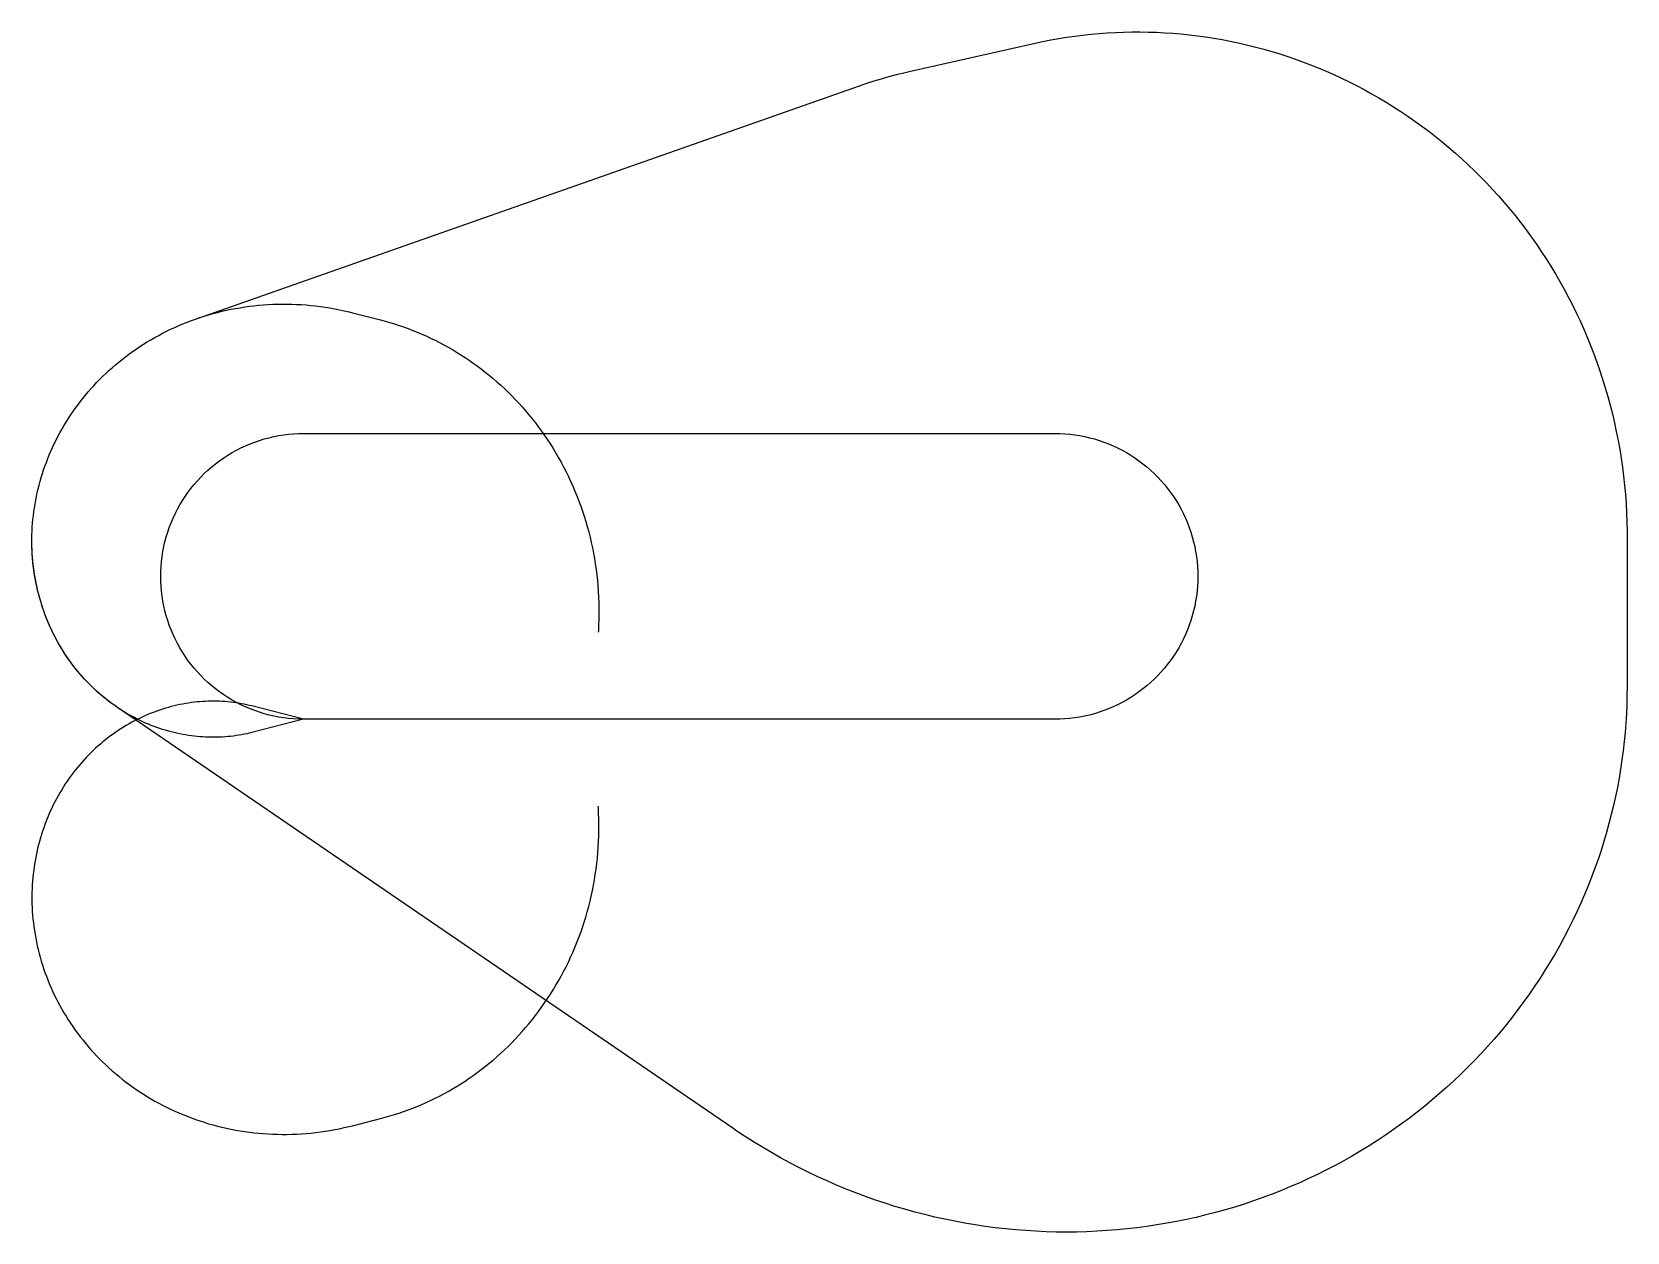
# Model space of a CAD drawing. Header units: metres. Extents: x -7073 to 34459, y -13349 to 17891.
import ezdxf

# ---------------------------------------------------------------- set-up
doc = ezdxf.new("R2010")
doc.units = ezdxf.units.M

msp = doc.modelspace()

# ---------------------------------------------------------------- linework, layer by layer
at = {"layer": 'NorminalTrack', "color": 1}
msp.add_lwpolyline([(0, 0), (0, 0), (-130, 2), (-259, 9), (-389, 20), (-518, 36), (-646, 57), (-773, 81), (-900, 110), (-1025, 144), (-1149, 182), (-1272, 224), (-1393, 271), (-1513, 322), (-1630, 376), (-1746, 435), (-1860, 498), (-1971, 565), (-2080, 636), (-2186, 710), (-2290, 788), (-2391, 870), (-2489, 955), (-2584, 1044), (-2676, 1136), (-2764, 1231), (-2849, 1329), (-2931, 1430), (-3009, 1533), (-3084, 1640), (-3154, 1748), (-3221, 1860), (-3284, 1973), (-3343, 2089), (-3398, 2207), (-3449, 2326), (-3495, 2447), (-3537, 2570), (-3575, 2694), (-3609, 2820), (-3638, 2946), (-3663, 3074), (-3683, 3202), (-3699, 3331), (-3710, 3460), (-3717, 3590), (-3719, 3719), (-3717, 3849), (-3710, 3979), (-3699, 4108), (-3683, 4237), (-3663, 4365), (-3638, 4493), (-3609, 4619), (-3575, 4745), (-3537, 4869), (-3495, 4991), (-3449, 5113), (-3398, 5232), (-3343, 5350), (-3284, 5466), (-3221, 5579), (-3154, 5690), (-3084, 5799), (-3009, 5906), (-2931, 6009), (-2849, 6110), (-2764, 6208), (-2676, 6303), (-2584, 6395), (-2489, 6483), (-2391, 6569), (-2290, 6650), (-2186, 6728), (-2080, 6803), (-1971, 6874), (-1860, 6940), (-1746, 7003), (-1630, 7062), (-1513, 7117), (-1393, 7168), (-1272, 7214), (-1149, 7257), (-1025, 7295), (-900, 7328), (-773, 7357), (-646, 7382), (-518, 7403), (-389, 7418), (-259, 7430), (-130, 7437), (0, 7439), (0, 7439), (19563, 7439), (19563, 7439), (19693, 7437), (19822, 7430), (19952, 7418), (20081, 7403), (20209, 7382), (20336, 7357), (20463, 7328), (20588, 7295), (20712, 7257), (20835, 7214), (20956, 7168), (21076, 7117), (21193, 7062), (21309, 7003), (21423, 6940), (21534, 6874), (21643, 6803), (21749, 6728), (21853, 6650), (21954, 6569), (22052, 6483), (22147, 6395), (22238, 6303), (22327, 6208), (22412, 6110), (22494, 6009), (22572, 5906), (22646, 5799), (22717, 5690), (22784, 5579), (22847, 5466), (22906, 5350), (22961, 5232), (23011, 5113), (23058, 4991), (23100, 4869), (23138, 4745), (23172, 4619), (23201, 4493), (23226, 4365), (23246, 4237), (23262, 4108), (23273, 3979), (23280, 3849), (23282, 3719), (23280, 3590), (23273, 3460), (23262, 3331), (23246, 3202), (23226, 3074), (23201, 2946), (23172, 2820), (23138, 2694), (23100, 2570), (23058, 2447), (23011, 2326), (22961, 2207), (22906, 2089), (22847, 1973), (22784, 1860), (22717, 1748), (22646, 1640), (22572, 1533), (22494, 1430), (22412, 1329), (22327, 1231), (22238, 1136), (22147, 1044), (22052, 955), (21954, 870), (21853, 788), (21749, 710), (21643, 636), (21534, 565), (21423, 498), (21309, 435), (21193, 376), (21076, 322), (20956, 271), (20835, 224), (20712, 182), (20588, 144), (20463, 110), (20336, 81), (20209, 57), (20081, 36), (19952, 20), (19822, 9), (19693, 2), (19563, 0), (0, 0)], dxfattribs=at)
at = {"layer": 'WindSpiral', "color": 5}
for points in [[(0, 0), (-1346, -345), (-1414, -361), (-1481, -377), (-1550, -391), (-1619, -404), (-1688, -416), (-1758, -427), (-1828, -437), (-1899, -445), (-1970, -453), (-2041, -459), (-2113, -463), (-2185, -467), (-2258, -469), (-2331, -470), (-2404, -470), (-2477, -469), (-2551, -466), (-2625, -462), (-2699, -457), (-2773, -450), (-2848, -442), (-2922, -433), (-2997, -422), (-3072, -410), (-3147, -396), (-3221, -382), (-3296, -366), (-3371, -348), (-3446, -329), (-3520, -309), (-3595, -288), (-3670, -265), (-3744, -240), (-3818, -214), (-3892, -187), (-3966, -159), (-4039, -129), (-4112, -98), (-4185, -65), (-4258, -31), (-4330, 5), (-4402, 42), (-4473, 80), (-4545, 119), (-4615, 160), (-4685, 203), (-4755, 246), (-4824, 291), (-4892, 338), (-4960, 386), (-5027, 435), (-5094, 485), (-5160, 537), (-5225, 590), (-5290, 645), (-5353, 700), (-5416, 757), (-5479, 816), (-5540, 875), (-5600, 936), (-5660, 998), (-5719, 1061), (-5777, 1126), (-5834, 1192), (-5889, 1259), (-5944, 1327), (-5998, 1396), (-6051, 1467), (-6103, 1538), (-6153, 1611), (-6203, 1685), (-6251, 1760), (-6298, 1836), (-6345, 1913), (-6389, 1991), (-6433, 2070), (-6475, 2150), (-6516, 2231), (-6556, 2313), (-6594, 2396), (-6632, 2480), (-6667, 2565), (-6702, 2650), (-6735, 2737), (-6766, 2824), (-6796, 2912), (-6825, 3001), (-6852, 3091), (-6878, 3181), (-6902, 3272), (-6924, 3364), (-6946, 3456), (-6965, 3549), (-6983, 3643), (-6999, 3737), (-7014, 3832), (-7027, 3927), (-7039, 4023), (-7049, 4119), (-7057, 4216), (-7063, 4313), (-7068, 4411), (-7071, 4508), (-7073, 4607), (-7073, 4705), (-7071, 4804), (-7067, 4903), (-7062, 5002), (-7054, 5101), (-7045, 5201), (-7035, 5300), (-7022, 5400), (-7008, 5500), (-6992, 5599), (-6974, 5699), (-6954, 5798), (-6933, 5898), (-6910, 5997), (-6885, 6097), (-6858, 6196), (-6829, 6295), (-6799, 6393), (-6767, 6492), (-6733, 6590), (-6697, 6687), (-6659, 6785), (-6620, 6882), (-6578, 6978), (-6535, 7074), (-6491, 7170), (-6444, 7265), (-6396, 7359), (-6345, 7453), (-6293, 7546), (-6240, 7638), (-6184, 7730), (-6127, 7821), (-6068, 7911), (-6008, 8000), (-5945, 8089), (-5881, 8177), (-5816, 8263), (-5748, 8349), (-5679, 8434), (-5608, 8518), (-5536, 8601), (-5462, 8682), (-5387, 8763), (-5309, 8843), (-5231, 8921), (-5150, 8998), (-5068, 9074), (-4985, 9149), (-4900, 9222), (-4814, 9294), (-4726, 9365), (-4637, 9434), (-4546, 9502), (-4454, 9569), (-4361, 9634), (-4266, 9698), (-4170, 9760), (-4072, 9820), (-3973, 9879), (-3873, 9937), (-3772, 9992), (-3670, 10046), (-3566, 10099), (-3461, 10150), (-3355, 10199), (-3248, 10246), (-3140, 10292), (-3031, 10335), (-2921, 10377), (-2810, 10417), (-2810, 10417), (14475, 16489), (14665, 16554), (14855, 16615), (15048, 16673), (15241, 16728), (15436, 16780), (15631, 16828), (15766, 16859), (19044, 17596), (19250, 17641), (19456, 17681), (19663, 17719), (19871, 17752), (20080, 17782), (20290, 17809), (20500, 17831), (20712, 17850), (20923, 17866), (21135, 17878), (21348, 17886), (21561, 17890), (21774, 17891), (21988, 17888), (22202, 17881), (22416, 17870), (22630, 17856), (22844, 17838), (23058, 17816), (23272, 17790), (23485, 17761), (23699, 17728), (23912, 17691), (24124, 17650), (24336, 17606), (24548, 17558), (24759, 17506), (24969, 17450), (25179, 17391), (25388, 17328), (25596, 17261), (25803, 17190), (26009, 17116), (26213, 17038), (26417, 16956), (26620, 16871), (26821, 16782), (27021, 16689), (27220, 16593), (27417, 16494), (27613, 16390), (27807, 16283), (27999, 16173), (28190, 16059), (28379, 15942), (28566, 15821), (28751, 15697), (28934, 15570), (29115, 15439), (29295, 15305), (29471, 15167), (29646, 15027), (29819, 14883), (29989, 14736), (30157, 14586), (30322, 14433), (30485, 14276), (30645, 14117), (30803, 13955), (30958, 13789), (31110, 13621), (31260, 13450), (31406, 13276), (31550, 13100), (31691, 12921), (31829, 12739), (31964, 12554), (32096, 12367), (32224, 12178), (32350, 11986), (32472, 11791), (32591, 11595), (32707, 11396), (32819, 11194), (32928, 10991), (33034, 10785), (33136, 10578), (33234, 10368), (33329, 10157), (33420, 9943), (33508, 9728), (33592, 9511), (33673, 9292), (33749, 9072), (33822, 8850), (33891, 8626), (33956, 8401), (34018, 8175), (34075, 7948), (34129, 7719), (34178, 7489), (34224, 7258), (34266, 7026), (34303, 6792), (34337, 6558), (34366, 6324), (34392, 6088), (34413, 5852), (34431, 5615), (34444, 5377), (34453, 5140), (34458, 4901), (34459, 4741), (34459, 854), (34456, 615), (34450, 376), (34440, 137), (34425, -103), (34406, -342), (34383, -581), (34356, -820), (34325, -1059), (34289, -1297), (34249, -1535), (34205, -1773), (34157, -2010), (34104, -2246), (34048, -2482), (33987, -2717), (33922, -2951), (33853, -3185), (33780, -3417), (33702, -3648), (33621, -3878), (33535, -4107), (33446, -4335), (33352, -4562), (33254, -4786), (33152, -5010), (33046, -5232), (32936, -5452), (32823, -5671), (32705, -5887), (32583, -6102), (32458, -6315), (32328, -6527), (32195, -6736), (32058, -6942), (31918, -7147), (31773, -7350), (31625, -7550), (31473, -7747), (31318, -7943), (31159, -8135), (30997, -8326), (30831, -8513), (30662, -8698), (30489, -8880), (30313, -9059), (30134, -9235), (29951, -9409), (29765, -9579), (29576, -9746), (29384, -9910), (29189, -10071), (28991, -10229), (28790, -10383), (28586, -10534), (28379, -10681), (28169, -10825), (27957, -10966), (27742, -11103), (27525, -11236), (27305, -11366), (27082, -11492), (26857, -11614), (26630, -11732), (26400, -11846), (26168, -11957), (25935, -12064), (25699, -12166), (25460, -12265), (25220, -12359), (24979, -12450), (24735, -12536), (24490, -12618), (24242, -12696), (23994, -12770), (23744, -12839), (23492, -12904), (23239, -12965), (22985, -13021), (22729, -13073), (22473, -13121), (22215, -13164), (21956, -13203), (21697, -13237), (21436, -13267), (21175, -13292), (20913, -13312), (20650, -13328), (20387, -13340), (20124, -13347), (19860, -13349), (19596, -13347), (19332, -13340), (19067, -13328), (18803, -13312), (18538, -13291), (18274, -13266), (18010, -13236), (17746, -13201), (17483, -13162), (17220, -13118), (16957, -13069), (16696, -13016), (16434, -12958), (16174, -12895), (15915, -12828), (15656, -12756), (15398, -12680), (15142, -12599), (14887, -12514), (14633, -12424), (14380, -12330), (14129, -12231), (13879, -12127), (13631, -12019), (13385, -11907), (13140, -11790), (12897, -11669), (12656, -11544), (12417, -11414), (12180, -11280), (11945, -11141), (11712, -10999), (11482, -10852), (11254, -10701), (11172, -10646), (-4873, 325), (-4941, 372), (-5008, 421), (-5075, 471), (-5141, 522), (-5207, 575), (-5271, 629), (-5335, 684), (-5399, 741), (-5461, 799), (-5523, 858), (-5583, 919), (-5643, 980), (-5702, 1043), (-5760, 1107), (-5817, 1173), (-5874, 1239), (-5929, 1307), (-5983, 1376), (-6036, 1446), (-6088, 1518), (-6139, 1590), (-6189, 1664), (-6238, 1738), (-6285, 1814), (-6332, 1891), (-6377, 1968), (-6421, 2047), (-6463, 2127), (-6505, 2208), (-6545, 2290), (-6584, 2372), (-6621, 2456), (-6657, 2540), (-6692, 2626), (-6725, 2712), (-6757, 2799), (-6788, 2887), (-6817, 2976), (-6844, 3065), (-6870, 3155), (-6895, 3246), (-6918, 3338), (-6940, 3430), (-6960, 3523), (-6978, 3616), (-6995, 3710), (-7010, 3805), (-7024, 3900), (-7036, 3996), (-7046, 4092), (-7055, 4188), (-7062, 4285), (-7067, 4383), (-7071, 4481), (-7073, 4579), (-7073, 4641)], [(0, 0), (-1346, -345), (-1414, -361), (-1481, -377), (-1550, -391), (-1619, -404), (-1688, -416), (-1758, -427), (-1828, -437), (-1899, -445), (-1970, -453), (-2041, -459), (-2113, -463), (-2185, -467), (-2258, -469), (-2331, -470), (-2404, -470), (-2477, -469), (-2551, -466), (-2625, -462), (-2699, -457), (-2773, -450), (-2848, -442), (-2922, -433), (-2997, -422), (-3072, -410), (-3147, -396), (-3221, -382), (-3296, -366), (-3371, -348), (-3446, -329), (-3520, -309), (-3595, -288), (-3670, -265), (-3744, -240), (-3818, -214), (-3892, -187), (-3966, -159), (-4039, -129), (-4112, -98), (-4185, -65), (-4258, -31), (-4330, 5), (-4402, 42), (-4473, 80), (-4545, 119), (-4615, 160), (-4685, 203), (-4755, 246), (-4824, 291), (-4892, 338), (-4960, 386), (-5027, 435), (-5094, 485), (-5160, 537), (-5225, 590), (-5290, 645), (-5353, 700), (-5416, 757), (-5479, 816), (-5540, 875), (-5600, 936), (-5660, 998), (-5719, 1061), (-5777, 1126), (-5834, 1192), (-5889, 1259), (-5944, 1327), (-5998, 1396), (-6051, 1467), (-6103, 1538), (-6153, 1611), (-6203, 1685), (-6251, 1760), (-6298, 1836), (-6345, 1913), (-6389, 1991), (-6433, 2070), (-6475, 2150), (-6516, 2231), (-6556, 2313), (-6594, 2396), (-6632, 2480), (-6667, 2565), (-6702, 2650), (-6735, 2737), (-6766, 2824), (-6796, 2912), (-6825, 3001), (-6852, 3091), (-6878, 3181), (-6902, 3272), (-6924, 3364), (-6946, 3456), (-6965, 3549), (-6983, 3643), (-6999, 3737), (-7014, 3832), (-7027, 3927), (-7039, 4023), (-7049, 4119), (-7057, 4216), (-7063, 4313), (-7068, 4411), (-7071, 4508), (-7073, 4607), (-7073, 4705), (-7071, 4804), (-7067, 4903), (-7062, 5002), (-7054, 5101), (-7045, 5201), (-7035, 5300), (-7022, 5400), (-7008, 5500), (-6992, 5599), (-6974, 5699), (-6954, 5798), (-6933, 5898), (-6910, 5997), (-6885, 6097), (-6858, 6196), (-6829, 6295), (-6799, 6393), (-6767, 6492), (-6733, 6590), (-6697, 6687), (-6659, 6785), (-6620, 6882), (-6578, 6978), (-6535, 7074), (-6491, 7170), (-6444, 7265), (-6396, 7359), (-6345, 7453), (-6293, 7546), (-6240, 7638), (-6184, 7730), (-6127, 7821), (-6068, 7911), (-6008, 8000), (-5945, 8089), (-5881, 8177), (-5816, 8263), (-5748, 8349), (-5679, 8434), (-5608, 8518), (-5536, 8601), (-5462, 8682), (-5387, 8763), (-5309, 8843), (-5231, 8921), (-5150, 8998), (-5068, 9074), (-4985, 9149), (-4900, 9222), (-4814, 9294), (-4726, 9365), (-4637, 9434), (-4546, 9502), (-4454, 9569), (-4361, 9634), (-4266, 9698), (-4170, 9760), (-4072, 9820), (-3973, 9879), (-3873, 9937), (-3772, 9992), (-3670, 10046), (-3566, 10099), (-3461, 10150), (-3355, 10199), (-3248, 10246), (-3140, 10292), (-3031, 10335), (-2921, 10377), (-2810, 10417), (-2698, 10456), (-2585, 10492), (-2471, 10527), (-2356, 10559), (-2241, 10590), (-2125, 10618), (-2008, 10645), (-1890, 10670), (-1771, 10693), (-1652, 10713), (-1532, 10732), (-1412, 10749), (-1291, 10763), (-1170, 10776), (-1048, 10786), (-926, 10794), (-803, 10800), (-680, 10804), (-556, 10806), (-433, 10806), (-309, 10803), (-184, 10799), (-60, 10792), (64, 10783), (189, 10772), (314, 10758), (439, 10742), (563, 10725), (688, 10705), (812, 10682), (937, 10658), (1061, 10631), (1185, 10602), (1273, 10580), (2007, 10392), (2128, 10360), (2248, 10326), (2367, 10290), (2487, 10252), (2605, 10211), (2724, 10168), (2842, 10123), (2959, 10076), (3076, 10027), (3192, 9976), (3308, 9922), (3422, 9867), (3536, 9809), (3650, 9749), (3762, 9687), (3874, 9623), (3984, 9557), (4094, 9489), (4203, 9418), (4311, 9346), (4418, 9272), (4523, 9195), (4628, 9117), (4731, 9037), (4833, 8954), (4934, 8870), (5034, 8784), (5132, 8696), (5229, 8606), (5325, 8514), (5419, 8420), (5512, 8324), (5603, 8227), (5693, 8128), (5781, 8027), (5868, 7924), (5953, 7820), (6036, 7714), (6118, 7606), (6198, 7497), (6276, 7386), (6352, 7273), (6426, 7159), (6499, 7044), (6570, 6926), (6639, 6808), (6706, 6688), (6771, 6566), (6834, 6444), (6894, 6320), (6953, 6194), (7010, 6068), (7065, 5940), (7117, 5811), (7168, 5680), (7216, 5549), (7262, 5417), (7306, 5283), (7347, 5149), (7386, 5013), (7423, 4877), (7458, 4739), (7490, 4601), (7520, 4462), (7548, 4322), (7573, 4182), (7595, 4041), (7616, 3899), (7634, 3756), (7649, 3613), (7662, 3470), (7672, 3326), (7680, 3181), (7686, 3036), (7689, 2891), (7689, 2746), (7687, 2600), (7682, 2454), (7675, 2308), (7672, 2265)], [(0, 0), (-1346, 345), (-1414, 361), (-1481, 377), (-1550, 391), (-1619, 404), (-1688, 416), (-1758, 427), (-1828, 437), (-1899, 445), (-1970, 453), (-2041, 459), (-2113, 463), (-2185, 467), (-2258, 469), (-2331, 470), (-2404, 470), (-2477, 469), (-2551, 466), (-2625, 462), (-2699, 457), (-2773, 450), (-2848, 442), (-2922, 433), (-2997, 422), (-3072, 410), (-3147, 396), (-3221, 382), (-3296, 366), (-3371, 348), (-3446, 329), (-3520, 309), (-3595, 288), (-3670, 265), (-3744, 240), (-3818, 214), (-3892, 187), (-3966, 159), (-4039, 129), (-4112, 98), (-4185, 65), (-4258, 31), (-4330, -5), (-4402, -42), (-4473, -80), (-4545, -119), (-4615, -160), (-4685, -203), (-4755, -246), (-4824, -291), (-4892, -338), (-4960, -386), (-5027, -435), (-5094, -485), (-5160, -537), (-5225, -590), (-5290, -645), (-5353, -700), (-5416, -757), (-5479, -816), (-5540, -875), (-5600, -936), (-5660, -998), (-5719, -1061), (-5777, -1126), (-5834, -1192), (-5889, -1259), (-5944, -1327), (-5998, -1396), (-6051, -1467), (-6103, -1538), (-6153, -1611), (-6203, -1685), (-6251, -1760), (-6298, -1836), (-6345, -1913), (-6389, -1991), (-6433, -2070), (-6475, -2150), (-6516, -2231), (-6556, -2313), (-6594, -2396), (-6632, -2480), (-6667, -2565), (-6702, -2650), (-6735, -2737), (-6766, -2824), (-6796, -2912), (-6825, -3001), (-6852, -3091), (-6878, -3181), (-6902, -3272), (-6924, -3364), (-6946, -3456), (-6965, -3549), (-6983, -3643), (-6999, -3737), (-7014, -3832), (-7027, -3927), (-7039, -4023), (-7049, -4119), (-7057, -4216), (-7063, -4313), (-7068, -4411), (-7071, -4508), (-7073, -4607), (-7073, -4705), (-7071, -4804), (-7067, -4903), (-7062, -5002), (-7054, -5101), (-7045, -5201), (-7035, -5300), (-7022, -5400), (-7008, -5500), (-6992, -5599), (-6974, -5699), (-6954, -5798), (-6933, -5898), (-6910, -5997), (-6885, -6097), (-6858, -6196), (-6829, -6295), (-6799, -6393), (-6767, -6492), (-6733, -6590), (-6697, -6687), (-6659, -6785), (-6620, -6882), (-6578, -6978), (-6535, -7074), (-6491, -7170), (-6444, -7265), (-6396, -7359), (-6345, -7453), (-6293, -7546), (-6240, -7638), (-6184, -7730), (-6127, -7821), (-6068, -7911), (-6008, -8000), (-5945, -8089), (-5881, -8177), (-5816, -8263), (-5748, -8349), (-5679, -8434), (-5608, -8518), (-5536, -8601), (-5462, -8682), (-5387, -8763), (-5309, -8843), (-5231, -8921), (-5150, -8998), (-5068, -9074), (-4985, -9149), (-4900, -9222), (-4814, -9294), (-4726, -9365), (-4637, -9434), (-4546, -9502), (-4454, -9569), (-4361, -9634), (-4266, -9698), (-4170, -9760), (-4072, -9820), (-3973, -9879), (-3873, -9937), (-3772, -9992), (-3670, -10046), (-3566, -10099), (-3461, -10150), (-3355, -10199), (-3248, -10246), (-3140, -10292), (-3031, -10335), (-2921, -10377), (-2810, -10417), (-2698, -10456), (-2585, -10492), (-2471, -10527), (-2356, -10559), (-2241, -10590), (-2125, -10618), (-2008, -10645), (-1890, -10670), (-1771, -10693), (-1652, -10713), (-1532, -10732), (-1412, -10749), (-1291, -10763), (-1170, -10776), (-1048, -10786), (-926, -10794), (-803, -10800), (-680, -10804), (-556, -10806), (-433, -10806), (-309, -10803), (-184, -10799), (-60, -10792), (64, -10783), (189, -10772), (314, -10758), (439, -10742), (563, -10725), (688, -10705), (812, -10682), (937, -10658), (1061, -10631), (1185, -10602), (1273, -10580), (2007, -10392), (2128, -10360), (2248, -10326), (2367, -10290), (2487, -10252), (2605, -10211), (2724, -10168), (2842, -10123), (2959, -10076), (3076, -10027), (3192, -9976), (3308, -9922), (3422, -9867), (3536, -9809), (3650, -9749), (3762, -9687), (3874, -9623), (3984, -9557), (4094, -9489), (4203, -9418), (4311, -9346), (4418, -9272), (4523, -9195), (4628, -9117), (4731, -9037), (4833, -8954), (4934, -8870), (5034, -8784), (5132, -8696), (5229, -8606), (5325, -8514), (5419, -8420), (5512, -8324), (5603, -8227), (5693, -8128), (5781, -8027), (5868, -7924), (5953, -7820), (6036, -7714), (6118, -7606), (6198, -7497), (6276, -7386), (6352, -7273), (6426, -7159), (6499, -7044), (6570, -6926), (6639, -6808), (6706, -6688), (6771, -6566), (6834, -6444), (6894, -6320), (6953, -6194), (7010, -6068), (7065, -5940), (7117, -5811), (7168, -5680), (7216, -5549), (7262, -5417), (7306, -5283), (7347, -5149), (7386, -5013), (7423, -4877), (7458, -4739), (7490, -4601), (7520, -4462), (7548, -4322), (7573, -4182), (7595, -4041), (7616, -3899), (7634, -3756), (7649, -3613), (7662, -3470), (7672, -3326), (7680, -3181), (7686, -3036), (7689, -2891), (7689, -2746), (7687, -2600), (7682, -2454), (7675, -2308), (7672, -2265)]]:
    msp.add_lwpolyline(points, dxfattribs=at)

doc.saveas('drawing.dxf')
